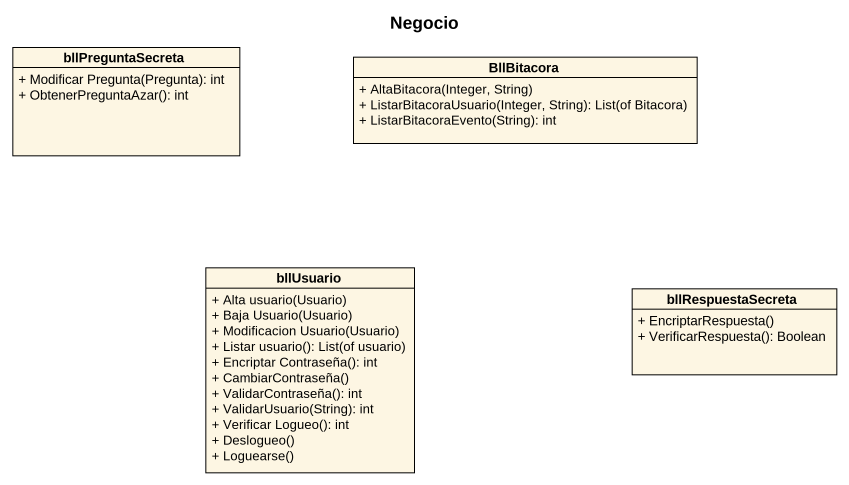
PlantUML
@startuml
title Negocio
hide circle
hide empty members
skinparam classAttributeIconSize 0
class bllPreguntaSecreta {
  + Modificar Pregunta(Pregunta): int
  + ObtenerPreguntaAzar(): int
}
class BllBitacora {
  + AltaBitacora(Integer, String)
  + ListarBitacoraUsuario(Integer, String): List(of Bitacora)
  + ListarBitacoraEvento(String): int
}
class bllUsuario {
  + Alta usuario(Usuario)
  + Baja Usuario(Usuario)
  + Modificacion Usuario(Usuario)
  + Listar usuario(): List(of usuario)
  + Encriptar Contraseña(): int
  + CambiarContraseña()
  + ValidarContraseña(): int
  + ValidarUsuario(String): int
  + Verificar Logueo(): int
  + Deslogueo()
  + Loguearse()
}
class bllRespuestaSecreta {
  + EncriptarRespuesta()
  + VerificarRespuesta(): Boolean
}
@enduml
